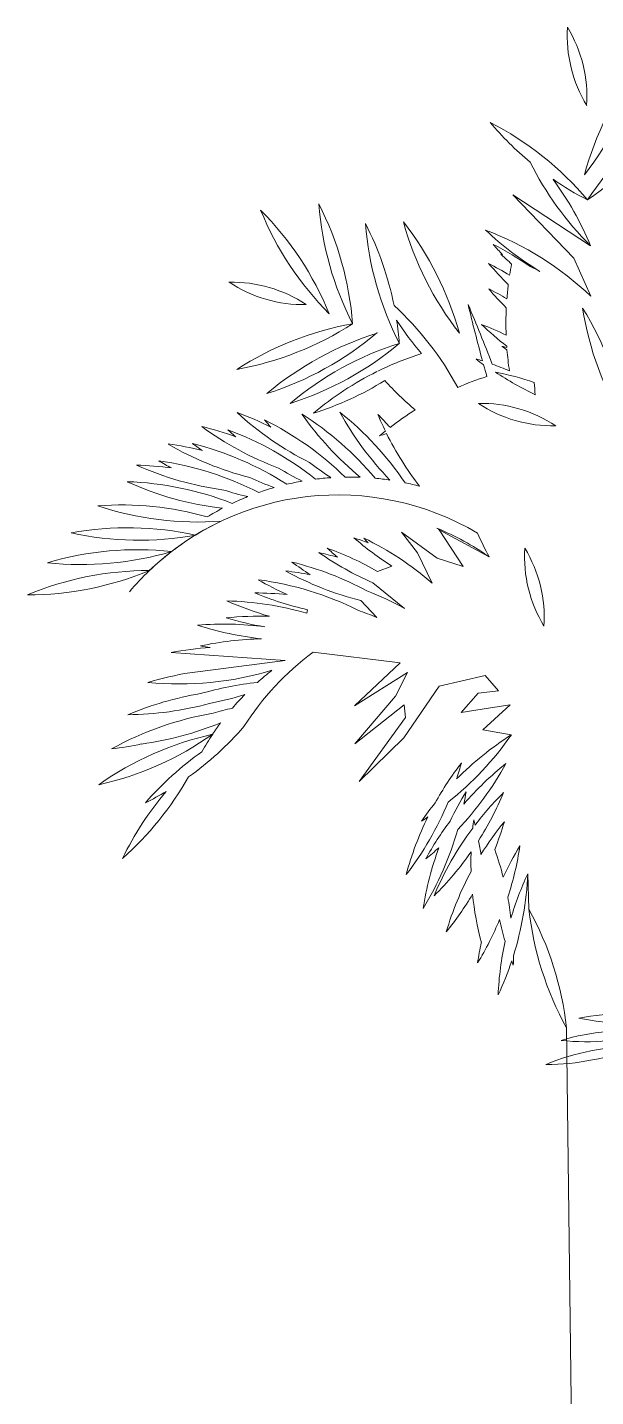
# Model space of a CAD drawing. Header units: millimetres. Extents: x -37049 to 129367, y 25385 to 90033.
# Drawn here: x 15261 to 16047, y 58581 to 60474 of the extents above; entities that cross this region are included whole.
import ezdxf

# ---------------------------------------------------------------- set-up
doc = ezdxf.new("R2010")
doc.units = ezdxf.units.MM
doc.header["$MEASUREMENT"] = 0
doc.layers.add('NCAY', color=3, linetype='Continuous', lineweight=13)

# ---------------------------------------------------------------- blocks, each defined once
blk = doc.blocks.new('A$C31BE79CC')
at = {"ltscale": 0.7}
for p, q in [((-9.2, 4192.3), (134.1, 4286.2)), ((134.1, 4286.2), (22, 4169.5)), ((22, 4169.5), (-9.8, 4099.2)), ((270.1, 3668.7), (178.1, 3618.9)), ((226.1, 3601.3), (270.1, 3668.7)), ((339.7, 3664.3), (273.7, 3616.5)), ((310.3, 3626.4), (339.7, 3664.3)), ((273.7, 3616.5), (226.1, 3601.3)), ((283, 3570.5), (310.3, 3626.4)), ((383.7, 3591.9), (357.2, 3601.7)), ((333.9, 3523.7), (392.6, 3571)), ((385, 3507.1), (414.6, 3538.2)), ((514.2, 3514.9), (512.8, 3521.4)), ((502.6, 3442.8), (342.1, 3423.5)), ((764.1, 3442.5), (553.8, 3427.8)), ((342.1, 3423.5), (425.9, 3344.2)), ((553.8, 3427.8), (729.6, 3405.1)), ((185.1, 3400.3), (160.8, 3371.7)), ((269.8, 3380.6), (185.1, 3400.3)), ((425.9, 3344.2), (328.2, 3405.6)), ((328.2, 3405.6), (350.5, 3362)), ((160.8, 3371.7), (198, 3367.4)), ((198, 3367.4), (229.5, 3331.6)), ((334.9, 3285.4), (269.8, 3380.6)), ((350.5, 3362), (425.3, 3274.3)), ((175.1, 3340.2), (139.3, 3345.9)), ((139.3, 3345.9), (189.4, 3300.1)), ((229.5, 3331.6), (175.1, 3340.2)), ((334.8, 3345.7), (332.4, 3322.5)), ((425.3, 3274.3), (334.8, 3345.7)), ((332.4, 3322.5), (417.4, 3204.7)), ((189.4, 3300.1), (137, 3290.6)), ((417.4, 3204.7), (334.9, 3285.4)), ((104.7, 2969.1), (106.7, 3034.3))]:
    blk.add_line(p, q, dxfattribs=at)
at = {"ltscale": 0.25}
blk.add_line((35.1, 2750.3), (0, 0), dxfattribs=at)
for centre, major_axis, start_param, end_param in [((245.3, 4466.5), (247.7, 0), 2.596108, 3.204083), ((-213.8, 4579.4), (-247.7, 0), 2.596447, 3.204421), ((464.9, 4682.2), (585.6, 0.1), 3.406993, 3.801553), ((-562.8, 4169.3), (-585.6, 0.2), 3.407446, 3.802006), ((327.9, 4759.5), (585.6, 0.1), 3.716096, 4.110655), ((-495.1, 3958.4), (585.6, 0.1), 0.574503, 0.969063), ((443.9, 3899), (585.6, 1), 2.044246, 2.438805), ((-271.4, 4797.5), (-585.6, 2.3), 2.266848, 2.444321), ((-421.8, 4607.8), (-585.6, 0.5), 2.353523, 2.680214), ((531.4, 3967.2), (585.6, 1.5), 2.503755, 2.744626), ((-271.4, 4797.5), (-585.5, 8.1), 2.059786, 2.186427), ((1013.4, 4002.8), (585.6, 0), 2.668975, 3.063534), ((-91.8, 4315), (585.6, 0.2), -0.472861, -0.078302), ((1014.9, 3845.5), (585.6, 0.5), 2.359145, 2.753704), ((57, 4479.1), (585.6, 0.5), -0.782454, -0.387894), ((392.8, 3673.9), (585.6, 0.4), 1.933743, 2.32812), ((-218.1, 4646.5), (-585.6, 1.4), 2.115618, 2.331332), ((797.2, 3875.3), (-585.6, 0.4), -0.663402, -0.268843), ((-228.4, 4392.2), (585.6, 0.3), -0.664704, -0.270144), ((-177.9, 4278.8), (-585.6, 0.1), 2.669116, 3.063676), ((927.4, 3966.7), (-585.6, 0.5), -0.471667, -0.19789), ((436.9, 3673.4), (585.6, 3.8), 2.037039, 2.17268), ((-276.3, 4573.6), (-585.3, 18.1), 2.42506, 2.469057), ((-239.2, 4608.4), (414.1, 414.1), 4.637589, 4.668825), ((355.7, 3626.1), (414.1, 414.1), 1.132673, 1.138589), ((355.7, 3626.1), (414.1, 414.1), 1.233122, 1.267526), ((-276.3, 4573.6), (414.1, 414.1), 4.709638, 4.72451), ((-438.6, 4048.6), (414.1, 414.1), 5.651151, 5.686456), ((445.5, 3638.3), (-585.6, 2.4), -1.093939, -1.018128), ((-267.7, 4538.5), (585.5, 10.2), -0.812011, -0.720933), ((-438.6, 4048.6), (-585.6, 4.5), 3.227806, 3.27272), ((652.2, 3877.5), (-247.7, 0.1), 4.690963, 5.298938), ((520.5, 4331.5), (-247.7, 0.1), 1.549403, 2.157378), ((445.4, 3591.7), (584.2, 40), 1.975201, 2.040589), ((-267.9, 4491.8), (-585.6, 1.9), 2.359569, 2.441319), ((504.7, 3771.4), (585.6, 0.1), 2.591384, 2.985943), ((-573, 4168.3), (585.6, 0.2), -0.550505, -0.155946), ((-438.6, 4048.6), (585.6, 0.1), -0.036184, 0.049905), ((3150.5, 2834.9), (-3188.7, 4.9), -0.400909, -0.363739), ((-2885.5, 4822), (3188.7, 8.2), -0.269808, -0.236156), ((750.5, 3652), (-585.6, 0.2), -0.825029, -0.496583), ((-214.1, 4469.3), (585.5, 12), -0.930034, -0.825328), ((404.4, 3501.6), (-585.4, 14.8), -1.174065, -1.089652), ((-142.3, 4374.4), (585.6, 3.6), -0.714321, -0.583305), ((927.4, 3966.7), (585.6, 1.9), 2.986957, 3.060284), ((746.6, 4540.8), (-585.6, 0.9), 1.000247, 1.394807), ((326.2, 3472.1), (585.6, 0.5), 0.997787, 1.392346), ((-101.2, 4358.7), (414.1, 414.1), 4.904038, 4.905692), ((210.5, 3471.9), (-585.6, 0.1), 4.01258, 4.411374), ((763.8, 4478.3), (585.6, 0.6), 4.007319, 4.405961), ((-438.6, 4048.6), (585.6, 0.3), -0.14919, -0.082615), ((-171.4, 4493.3), (414.1, 414.1), 4.497864, 4.51738), ((-438.6, 4048.6), (-414.1, 414.1), 3.852379, 3.856272), ((268.5, 3432.4), (414.1, 414.1), 0.981228, 0.997292), ((124.5, 3435.7), (585.6, 5.8), 1.103103, 1.251915), ((720.8, 4460.2), (585.6, 0.4), 4.01172, 4.40628), ((167.5, 3453.8), (585.6, 0.3), 0.870329, 1.264888), ((366.4, 3421.5), (-584.4, 38.1), -1.16772, -1.109798), ((-2885.5, 4822), (2254.8, 2254.8), 5.221259, 5.228192), ((-166, 4439.1), (414.1, 414.1), 4.576216, 4.606274), ((366.4, 3421.5), (-414.1, 414.1), -0.500675, -0.479492), ((-159.8, 4445.9), (-585.6, 2.7), 2.021502, 2.165728), ((-489.9, 3974.7), (414.1, 414.1), 5.400082, 5.439228), ((280.1, 3385), (-585.6, 1), -1.373254, -1.246833), ((2.7, 3393.9), (-585.5, 8.7), 4.317936, 4.415969), ((-61.9, 4338.8), (585.5, 12.5), -0.894887, -0.761891), ((677.8, 4442.1), (-585.6, 0), 1.018148, 1.265472), ((124.5, 3435.7), (585.6, 1.1), 0.869071, 1.108223), ((192.3, 3654), (-247.7, 0), 4.690873, 5.298848), ((60.7, 4108), (-247.7, 0), 1.54928, 2.157255), ((2.7, 3393.9), (585.5, 7.6), 0.900644, 0.997202), ((818.3, 3427.6), (-585.6, 1.3), -0.895264, -0.591896), ((795.1, 3465.1), (585.2, 20.3), 2.316156, 2.37237), ((-60, 4167.6), (585.6, 0.2), -0.76929, -0.50313), ((-157, 4107.3), (-585.5, 9.6), 2.704146, 2.761781), ((837.3, 3387.9), (585.6, 0.6), 2.136477, 2.443865), ((42.9, 4217.3), (-585.6, 0.3), 2.261142, 2.53253), ((852.1, 3346.5), (585.6, 0.2), 2.030381, 2.342746), ((247.1, 4316.5), (585.6, 1.2), -1.109091, -0.831023), ((842.1, 3334.2), (-585.6, 6.3), -1.212793, -1.096508), ((150.4, 4255.7), (414.1, 414.1), 4.75108, 4.781473), ((-157, 4107.3), (-585.6, 0), 2.483416, 2.679282), ((556, 4400.4), (414.1, 414.1), 3.598502, 3.621628), ((2.7, 3393.9), (-414.1, 414.1), -1.485321, -1.461805), ((862.3, 3303.6), (585.6, 0.1), 1.923759, 2.241973), ((360.5, 4330.6), (-585.6, 0.9), 1.931018, 2.207453), ((847.4, 3290.5), (-585.5, 10.1), -1.312956, -1.20085), ((261.5, 4282.4), (-414.1, 414.1), 3.070548, 3.10395), ((867.9, 3260), (-585.6, 0.1), -1.324114, -0.999268), ((474.7, 4332.5), (-585.6, 0.2), 1.820478, 2.09962), ((374.8, 4297.2), (414.1, 414.1), 4.529444, 4.568021), ((848.1, 3246.5), (-585.6, 2.6), -1.43256, -1.322447), ((150.4, 4255.7), (-585, 26.1), 2.192032, 2.274408), ((868.8, 3215.9), (-585.6, 0), -1.431013, -1.098843), ((588.5, 4322.3), (-585.6, 0.3), 1.706275, 1.992937), ((489, 4299.8), (584.8, 30.3), -1.13424, -1.088329), ((844.1, 3202.6), (-585.6, 1), -1.541859, -1.431468), ((456.4, 3228.6), (504.4, 0), 0.808872, 2.106134), ((435.7, 3262.3), (503.6, 7.8), 1.649709, 1.704605), ((435.7, 3262.3), (-503.6, 1.9), 4.700816, 4.756234), ((435.7, 3262.3), (-503.6, 4.2), 4.596685, 4.652966), ((261.5, 4282.4), (-585.3, 17), 2.062474, 2.146828), ((374.8, 4297.2), (585.6, 2.1), -1.227025, -1.143913), ((435.7, 3262.3), (-503.6, 4), -1.357618, -1.302951), ((435.7, 3262.3), (502.5, 34), 1.2719, 1.329437), ((435.7, 3262.3), (503.7, 1.6), 1.229843, 1.289094), ((489, 4299.8), (585.6, 0.6), -1.340717, -1.26249), ((865, 3172.1), (-585.6, 0.5), -1.536921, -1.19683), ((602.8, 4290.2), (585.6, 0), -1.456842, -1.143296), ((435.7, 3262.3), (-503.5, 12.5), 4.294203, 4.355689), ((715, 4268.6), (585.6, 0.3), 4.638175, 5.032735), ((856.6, 3128.9), (585.6, 0.1), 1.496903, 1.845415), ((435.7, 3262.3), (-503.6, 6.5), 4.17824, 4.242557), ((467.6, 3206.7), (503.6, 2.3), 1.960491, 2.178589), ((-338.3, 3895), (-585.6, 1.4), 2.65287, 2.735539), ((632, 3208.2), (-414.1, 414.1), -0.127912, -0.119336), ((456.3, 3229.4), (503.5, 13.4), 0.995013, 1.101739), ((843.6, 3086.8), (-585.6, 0), 4.532024, 4.926583), ((824.2, 4235.1), (-585.6, 0), 1.390423, 1.784983), ((665.1, 3126.8), (-585.6, 1.1), -1.116346, -0.857992), ((43.1, 4095.9), (585.6, 1.5), -1.007191, -0.857668), ((612.2, 3098.3), (-584.8, 29.6), -1.199088, -1.151371), ((-29.8, 4041.2), (414.1, 414.1), 4.753651, 4.774161), ((456.3, 3229.4), (-503.6, 6.7), 4.069861, 4.176587), ((826.2, 3046.4), (-585.6, 0.1), 4.425349, 4.819909), ((324, 3506.3), (-247.7, 0), -0.545151, 0.062824), ((-135, 3619.3), (-247.7, 0.1), 2.596565, 3.20454), ((675, 3083.9), (585.6, 4.1), 1.909629, 2.084476), ((156.7, 4107), (585.6, 3.5), -1.162245, -0.967726), ((81.5, 4067.1), (580.4, 77.5), -1.006467, -0.963089), ((616.4, 3054.5), (-585.6, 0.4), -1.355654, -1.295196), ((456.3, 3229.4), (503.6, 7.1), 0.794156, 0.900882), ((929.3, 4190.2), (585.6, 0.4), 4.424588, 4.819148), ((680.3, 3040.2), (-585.6, 2.2), -1.327927, -1.074279), ((271, 4105.9), (585.6, 1.4), -1.325364, -1.070915), ((194.8, 4081), (585.5, 12.4), -1.028421, -0.958269), ((615.9, 3010.5), (585.6, 5), 1.669894, 1.747988), ((456.3, 3229.4), (-503.6, 4), 3.851151, 3.957877), ((1028.9, 4134.3), (585.6, 0.2), 4.318103, 4.712663), ((804.6, 3008), (-585.6, 0.4), 4.319191, 4.71375), ((680.9, 2996.2), (585.6, 0.6), 1.702124, 2.031545), ((309.1, 4082.8), (-585.6, 3.8), 2.002136, 2.104363), ((615.9, 3010.5), (585.6, 2.2), 1.93848, 2.069251), ((384.5, 4092.7), (585.6, 2.7), -1.354425, -1.179805), ((676.8, 2952.3), (-585.6, 0.1), -1.544881, -1.289253), ((610.7, 2966.7), (585.6, 0), 1.571723, 1.673846), ((422.8, 4072.4), (-585.6, 0.9), 1.849701, 1.992677), ((610.7, 2966.7), (585.5, 8.5), 1.887947, 1.951783), ((600.9, 2923.8), (-585.6, 0.2), 4.607031, 4.743034), ((495.9, 4067.5), (-585.6, 0.7), 1.73634, 1.860886), ((668.1, 2909.2), (585.6, 0.3), 1.48922, 1.701115), ((534.8, 4049.9), (585.6, 2), -1.466948, -1.260749), ((586.5, 2882.2), (585.6, 0.9), 1.356778, 1.550379), ((604, 4030.5), (414.1, 414.1), 4.07817, 4.109094), ((654.8, 2867.2), (585.6, 1.4), 1.380683, 1.504533), ((268.5, 3012.6), (-503.5, 10.2), 4.000289, 4.069532), ((748.5, 3970), (585.6, 0), 4.417842, 4.812401), ((545, 2804.7), (-585.6, 0.1), 4.427139, 4.609458), ((637.1, 2826.9), (-585.6, 2.2), 4.421615, 4.55743), ((268.5, 3012.6), (503.6, 4.8), 0.697963, 0.765486), ((268.5, 3012.6), (503.6, 7), 0.693632, 0.761155), ((805.3, 3923.3), (585.6, 0.3), 4.404884, 4.520219), ((615.2, 2788.7), (585.6, 1.1), 1.167806, 1.406572), ((518.3, 2769.7), (-585.5, 7.5), 4.43292, 4.496083), ((847.8, 3913.4), (-585.6, 0.3), 1.305163, 1.564621), ((268.5, 3012.6), (-503.7, 1.5), 3.73203, 3.783083), ((896.3, 3854.2), (-585.6, 1.3), 1.181605, 1.440205), ((589.4, 2753), (585.6, 0.7), 1.061681, 1.402008), ((617.4, 3625.4), (585.6, 0.3), 3.74975, 4.041491), ((-177.8, 2796.8), (-585.6, 2.2), 3.926919, 4.148542), ((1072, 3690), (-585.6, 0.4), 0.716077, 0.952396), ((268.5, 3012.6), (-503.3, 17.9), 3.6897, 3.764715), ((1025.4, 3770.2), (585.6, 0.3), 4.097176, 4.491735), ((559.9, 2720.3), (585.6, 0.2), 0.955795, 1.350355), ((369.6, 2781.3), (-585.6, 0.7), 3.858266, 4.098579), ((940.4, 3846.6), (-585.6, 0), 1.36162, 1.457471), ((660.3, 3519.5), (585.6, 1.4), 3.641114, 3.899027), ((-218.7, 2780.3), (-585.6, 1.8), 3.857076, 4.041215), ((794.7, 3390.4), (585.6, 2.9), 3.398549, 3.450919), ((-234.8, 2881.3), (585.6, 4), 0.499051, 0.649657), ((1241.7, 3501.8), (-585.6, 1.7), 0.518554, 0.850325), ((691.7, 3409.7), (-585.6, 0.4), 0.395942, 0.566949), ((-261, 2768.3), (-585.6, 2.3), 3.799071, 3.935366), ((799.1, 3276.2), (-414.1, 414.1), 0.940666, 0.979781), ((-278.8, 2879.7), (-585.6, 0.2), 3.58667, 3.691706), ((327.5, 2806.6), (-585.6, 0.9), 3.595955, 3.848403), ((1072, 3690), (585.2, 21.3), 4.140811, 4.215181), ((794.7, 3390.4), (-585.6, 0.4), 0.392926, 0.657277), ((-177.8, 2796.8), (585.6, 1.7), 0.605748, 0.677174), ((711.2, 3297.1), (-585.6, 5.2), 0.297388, 0.390085), ((-304.4, 2760.9), (585.6, 2.1), 0.552334, 0.679566), ((772, 2982.4), (414.1, 414.1), 2.094599, 2.11132), ((-374.1, 3056.2), (414.1, 414.1), 5.604717, 5.630752), ((-218.7, 2780.3), (585.6, 4.8), 0.493875, 0.635268), ((617.4, 3625.4), (-414.1, 414.1), 1.764898, 1.788674), ((-234.8, 2881.3), (585.6, 0.9), 0.260489, 0.454723), ((-261, 2768.3), (-585.6, 0.8), 3.538181, 3.784336), ((799.1, 3276.2), (585.6, 0.4), 3.417677, 3.690657), ((700.2, 3173.1), (-585.6, 0.9), 0.150826, 0.31719), ((-379.9, 2783), (585.6, 3), 0.426735, 0.538639), ((772, 2982.4), (-585.6, 6.4), -0.183481, -0.139023), ((660.3, 3519.5), (-585.2, 21.6), 0.879703, 0.933514), ((-278.8, 2879.7), (585.6, 0.3), 0.154804, 0.353101), ((718.8, 2881.3), (-585.6, 4.6), -0.336978, -0.245636), ((691.7, 3409.7), (585.6, 2.4), 3.74622, 3.927385), ((-374.1, 3056.2), (-585.6, 0.1), 3.111361, 3.173709), ((691.8, 3059.2), (-585.6, 0.1), 0.042791, 0.305081), ((-423.8, 2786.4), (-585.6, 0.6), 3.431046, 3.5797), ((-304.4, 2760.9), (-585.6, 0.3), 3.430671, 3.635802), ((718.8, 2881.3), (585.6, 1.6), 2.949865, 3.016184), ((-374.1, 3056.2), (-585.6, 0.2), 2.88484, 3.040135), ((711.2, 3297.1), (585.6, 0.3), 3.679702, 3.824122), ((617.1, 2685.7), (585.6, 0.1), 2.636215, 3.030775), ((-477.4, 3033.7), (585.6, 0.1), -0.505377, -0.110818), ((-413, 3076.8), (-585.6, 4), 2.860273, 2.930445), ((700.2, 3173.1), (-585.6, 1), 0.392277, 0.545476), ((-423.8, 2786.4), (-585.6, 0.2), 3.184449, 3.355216), ((-379.9, 2783), (-585.6, 1.7), 3.293752, 3.358401), ((718.8, 2881.3), (-414.1, 414.1), 0.781819, 0.811637), ((-413, 3076.8), (414.1, 414.1), 5.129466, 5.143672), ((691.8, 3059.2), (585.6, 2.6), 3.459321, 3.574217), ((-66.2, 2336.5), (-439.2, 0.1), 4.532081, 4.92664), ((-80.8, 3197.7), (439.2, 0), 4.531863, 4.926423), ((-79.3, 2306.2), (439.2, 0.1), 1.283522, 1.678082), ((-2, 3164), (-439.2, 0), 1.283678, 1.678238), ((72.8, 3122.1), (-439.2, 0.1), 1.17723, 1.57179), ((-95.5, 2277.4), (439.2, 0.1), 1.176754, 1.571314)]:
    blk.add_ellipse(centre, major_axis=major_axis, ratio=1, start_param=start_param, end_param=end_param, dxfattribs=at)
at = {"ltscale": 0.7}
blk.add_ellipse((204, 3037.1), major_axis=(503.7, 0.2), ratio=1, start_param=0.56234, end_param=0.93588, dxfattribs=at)

msp = doc.modelspace()

# ---------------------------------------------------------------- block references
at = {"layer": 'NCAY', "ltscale": 100, "xscale": -0.75, "yscale": 0.75, "zscale": 0.75}
msp.add_blockref('A$C31BE79CC', (16033, 57027.7), dxfattribs=at)

doc.saveas('drawing.dxf')
